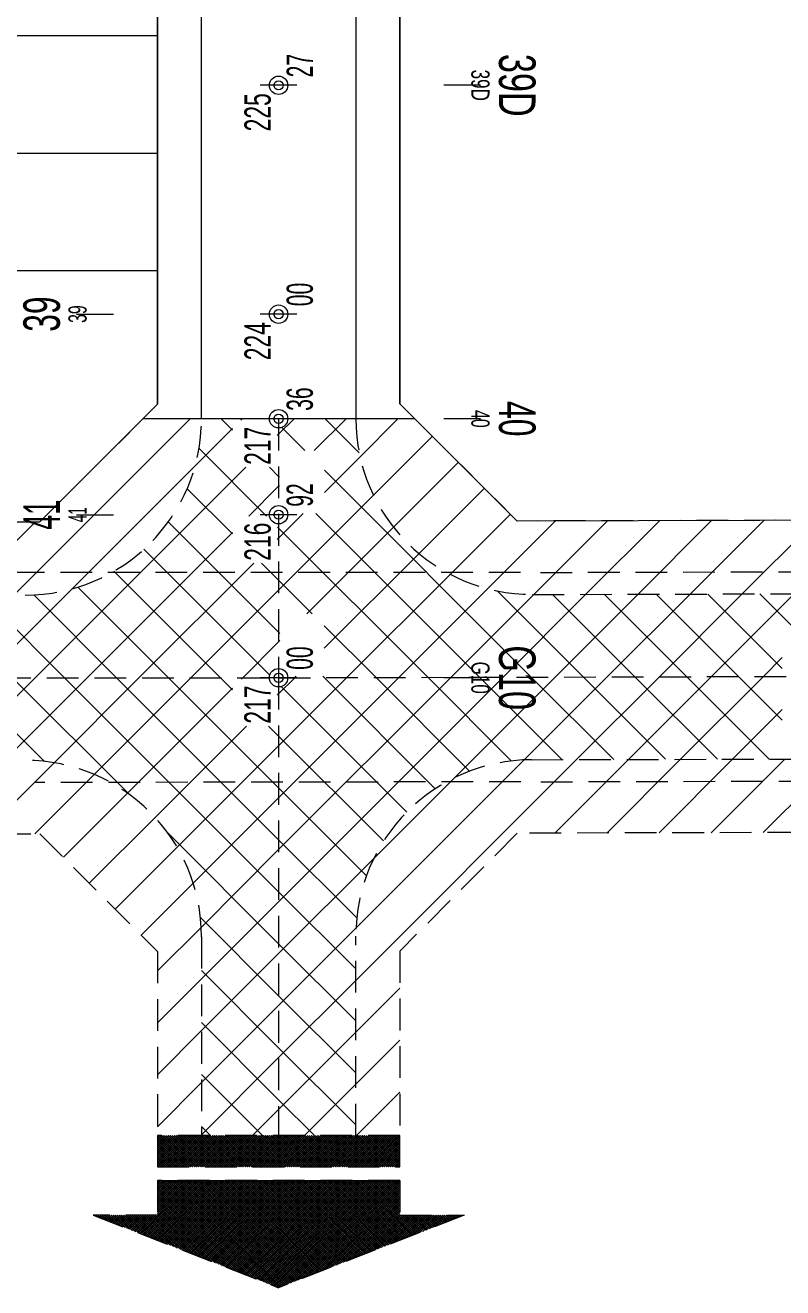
# Model space of a CAD drawing. Header units: metres. Extents: x 69935 to 70534, y 9700 to 9872.
# Drawn here: x 69982.5 to 70034, y 9699.6 to 9785.6 of the extents above; entities that cross this region are included whole.
import ezdxf
from ezdxf.enums import TextEntityAlignment as Align

# ---------------------------------------------------------------- set-up
doc = ezdxf.new("R2010")
doc.units = ezdxf.units.M
doc.header["$LTSCALE"] = 0.72
doc.linetypes.add('MEDIUM_DASHED', pattern=[4.5, 3, -1.5])
for name, color, linetype, lineweight in [('19', 7, 'Continuous', 13), ('22', 7, 'Continuous', 13), ('23', 7, 'Continuous', 13), ('24', 7, 'Continuous', 13), ('25', 7, 'MEDIUM_DASHED', 13), ('28', 7, 'Continuous', 13), ('3', 7, 'Continuous', 13), ('32', 7, 'Continuous', 13), ('38', 7, 'Continuous', 13), ('39', 7, 'Continuous', 13)]:
    doc.layers.add(name, color=color, linetype=linetype, lineweight=lineweight)
doc.layers.add('31', color=7, linetype='Continuous')

msp = doc.modelspace()

# ---------------------------------------------------------------- linework, layer by layer
at = {"layer": '19'}
for p, q in [((70000.95, 9781.49), (69998.45, 9781.49)), ((70000.95, 9765.91), (69998.45, 9765.91)), ((70000.95, 9758.79), (69998.45, 9758.79)), ((70000.95, 9752.26), (69998.45, 9752.26)), ((70000.95, 9741.16), (69998.45, 9741.16))]:
    msp.add_line(p, q, dxfattribs=at)
for centre in [(69999.6964, 9781.4891), (69999.6964, 9765.9091), (69999.6964, 9758.7891), (69999.6964, 9752.2591), (69999.6964, 9741.1591)]:
    msp.add_circle(centre, 0.625, dxfattribs=at)
at = {"layer": '22', "linetype": 'MEDIUM_DASHED'}
for p, q in [((69999.7, 9758.79), (69999.7, 9741.16)), ((69999.7, 9741.16), (69999.7, 9710.01))]:
    msp.add_line(p, q, dxfattribs=at)
at = {"layer": '22'}
for p, q in [((69991.45, 9707.97), (69993.49, 9710.01)), ((69991.45, 9708.11), (69993.35, 9710.01)), ((69991.45, 9708.26), (69993.2, 9710.01)), ((69991.45, 9708.4), (69993.06, 9710.01)), ((69991.45, 9708.54), (69992.92, 9710.01)), ((69991.45, 9708.69), (69992.77, 9710.01)), ((69991.45, 9708.83), (69992.63, 9710.01)), ((69991.45, 9708.97), (69992.49, 9710.01)), ((69991.45, 9709.12), (69992.34, 9710.01)), ((69991.45, 9709.26), (69992.2, 9710.01)), ((69991.45, 9709.4), (69992.06, 9710.01)), ((69991.45, 9709.55), (69991.91, 9710.01)), ((69991.45, 9709.69), (69991.77, 9710.01)), ((69991.45, 9709.83), (69991.62, 9710.01)), ((69991.45, 9709.98), (69991.48, 9710.01)), ((69993.59, 9707.88), (69991.46, 9710.01)), ((69991.5, 9707.88), (69993.63, 9710.01)), ((69993.73, 9707.88), (69991.6, 9710.01)), ((69991.65, 9707.88), (69993.78, 9710.01)), ((69993.87, 9707.88), (69991.74, 9710.01)), ((69991.79, 9707.88), (69993.92, 9710.01)), ((69994.02, 9707.88), (69991.89, 9710.01)), ((69991.93, 9707.88), (69994.07, 9710.01)), ((69994.16, 9707.88), (69992.03, 9710.01)), ((69992.08, 9707.88), (69994.21, 9710.01)), ((69994.3, 9707.88), (69992.17, 9710.01)), ((69992.22, 9707.88), (69994.35, 9710.01)), ((69994.45, 9707.88), (69992.32, 9710.01)), ((69992.37, 9707.88), (69994.5, 9710.01)), ((69994.59, 9707.88), (69992.46, 9710.01)), ((69992.51, 9707.88), (69994.64, 9710.01)), ((69994.74, 9707.88), (69992.6, 9710.01)), ((69992.65, 9707.88), (69994.78, 9710.01)), ((69994.88, 9707.88), (69992.75, 9710.01)), ((69992.8, 9707.88), (69994.93, 9710.01)), ((69995.02, 9707.88), (69992.89, 9710.01)), ((69992.94, 9707.88), (69995.07, 9710.01)), ((69995.17, 9707.88), (69993.04, 9710.01)), ((69993.08, 9707.88), (69995.21, 9710.01)), ((69995.31, 9707.88), (69993.18, 9710.01)), ((69993.23, 9707.88), (69995.36, 9710.01)), ((69995.45, 9707.88), (69993.32, 9710.01)), ((69993.37, 9707.88), (69995.5, 9710.01)), ((69995.6, 9707.88), (69993.47, 9710.01)), ((69993.51, 9707.88), (69995.65, 9710.01)), ((69995.74, 9707.88), (69993.61, 9710.01)), ((69993.66, 9707.88), (69995.79, 9710.01)), ((69995.88, 9707.88), (69993.75, 9710.01)), ((69993.8, 9707.88), (69995.93, 9710.01)), ((69996.03, 9707.88), (69993.9, 9710.01)), ((69993.94, 9707.88), (69996.08, 9710.01)), ((69996.17, 9707.88), (69994.04, 9710.01)), ((69994.09, 9707.88), (69996.22, 9710.01)), ((69996.32, 9707.88), (69994.18, 9710.01)), ((69994.23, 9707.88), (69996.36, 9710.01)), ((69996.46, 9707.88), (69994.33, 9710.01)), ((69994.38, 9707.88), (69996.51, 9710.01)), ((69996.6, 9707.88), (69994.47, 9710.01)), ((69994.52, 9707.88), (69996.65, 9710.01)), ((69996.75, 9707.88), (69994.62, 9710.01)), ((69994.66, 9707.88), (69996.79, 9710.01)), ((69996.89, 9707.88), (69994.76, 9710.01)), ((69994.81, 9707.88), (69996.94, 9710.01)), ((69997.03, 9707.88), (69994.9, 9710.01)), ((69994.95, 9707.88), (69997.08, 9710.01)), ((69997.18, 9707.88), (69995.05, 9710.01)), ((69995.09, 9707.88), (69997.22, 9710.01)), ((69997.32, 9707.88), (69995.19, 9710.01)), ((69995.24, 9707.88), (69997.37, 9710.01)), ((69997.46, 9707.88), (69995.33, 9710.01)), ((69995.38, 9707.88), (69997.51, 9710.01)), ((69997.61, 9707.88), (69995.48, 9710.01)), ((69995.52, 9707.88), (69997.66, 9710.01)), ((69997.75, 9707.88), (69995.62, 9710.01)), ((69995.67, 9707.88), (69997.8, 9710.01)), ((69997.89, 9707.88), (69995.76, 9710.01)), ((69995.81, 9707.88), (69997.94, 9710.01)), ((69998.04, 9707.88), (69995.91, 9710.01)), ((69995.96, 9707.88), (69998.09, 9710.01)), ((69998.18, 9707.88), (69996.05, 9710.01)), ((69996.1, 9707.88), (69998.23, 9710.01)), ((69998.33, 9707.88), (69996.19, 9710.01)), ((69996.24, 9707.88), (69998.37, 9710.01)), ((69998.47, 9707.88), (69996.34, 9710.01)), ((69996.39, 9707.88), (69998.52, 9710.01)), ((69998.61, 9707.88), (69996.48, 9710.01)), ((69996.53, 9707.88), (69998.66, 9710.01)), ((69998.76, 9707.88), (69996.63, 9710.01)), ((69996.67, 9707.88), (69998.8, 9710.01)), ((69998.9, 9707.88), (69996.77, 9710.01)), ((69996.82, 9707.88), (69998.95, 9710.01)), ((69999.04, 9707.88), (69996.91, 9710.01)), ((69996.96, 9707.88), (69999.09, 9710.01)), ((69999.19, 9707.88), (69997.06, 9710.01)), ((69997.1, 9707.88), (69999.23, 9710.01)), ((69999.33, 9707.88), (69997.2, 9710.01)), ((69997.25, 9707.88), (69999.38, 9710.01)), ((69999.47, 9707.88), (69997.34, 9710.01)), ((69997.39, 9707.88), (69999.52, 9710.01)), ((69999.62, 9707.88), (69997.49, 9710.01)), ((69997.53, 9707.88), (69999.67, 9710.01)), ((69999.76, 9707.88), (69997.63, 9710.01)), ((69997.68, 9707.88), (69999.81, 9710.01)), ((69999.9, 9707.88), (69997.77, 9710.01)), ((69997.82, 9707.88), (69999.95, 9710.01)), ((70000.05, 9707.88), (69997.92, 9710.01)), ((69997.97, 9707.88), (70000.1, 9710.01)), ((70000.19, 9707.88), (69998.06, 9710.01)), ((69998.11, 9707.88), (70000.24, 9710.01)), ((70000.34, 9707.88), (69998.2, 9710.01)), ((69998.25, 9707.88), (70000.38, 9710.01)), ((70000.48, 9707.88), (69998.35, 9710.01)), ((69998.4, 9707.88), (70000.53, 9710.01)), ((70000.62, 9707.88), (69998.49, 9710.01)), ((69998.54, 9707.88), (70000.67, 9710.01)), ((70000.77, 9707.88), (69998.64, 9710.01)), ((69998.68, 9707.88), (70000.81, 9710.01)), ((70000.91, 9707.88), (69998.78, 9710.01)), ((69998.83, 9707.88), (70000.96, 9710.01)), ((70001.05, 9707.88), (69998.92, 9710.01)), ((69998.97, 9707.88), (70001.1, 9710.01)), ((70001.2, 9707.88), (69999.07, 9710.01)), ((69999.11, 9707.88), (70001.24, 9710.01)), ((70001.34, 9707.88), (69999.21, 9710.01)), ((69999.26, 9707.88), (70001.39, 9710.01)), ((70001.48, 9707.88), (69999.35, 9710.01)), ((69999.4, 9707.88), (70001.53, 9710.01)), ((70001.63, 9707.88), (69999.5, 9710.01)), ((69999.54, 9707.88), (70001.68, 9710.01)), ((70001.77, 9707.88), (69999.64, 9710.01)), ((69999.69, 9707.88), (70001.82, 9710.01)), ((70001.91, 9707.88), (69999.78, 9710.01)), ((69999.83, 9707.88), (70001.96, 9710.01)), ((70002.06, 9707.88), (69999.93, 9710.01)), ((69999.98, 9707.88), (70002.11, 9710.01)), ((70002.2, 9707.88), (70000.07, 9710.01)), ((70000.12, 9707.88), (70002.25, 9710.01)), ((70002.35, 9707.88), (70000.21, 9710.01)), ((70000.26, 9707.88), (70002.39, 9710.01)), ((70002.49, 9707.88), (70000.36, 9710.01)), ((70000.41, 9707.88), (70002.54, 9710.01)), ((70002.63, 9707.88), (70000.5, 9710.01)), ((70000.55, 9707.88), (70002.68, 9710.01)), ((70002.78, 9707.88), (70000.65, 9710.01)), ((70000.69, 9707.88), (70002.82, 9710.01)), ((70002.92, 9707.88), (70000.79, 9710.01)), ((70000.84, 9707.88), (70002.97, 9710.01)), ((70003.06, 9707.88), (70000.93, 9710.01)), ((70000.98, 9707.88), (70003.11, 9710.01)), ((70003.21, 9707.88), (70001.08, 9710.01)), ((70001.12, 9707.88), (70003.25, 9710.01)), ((70003.35, 9707.88), (70001.22, 9710.01)), ((70001.27, 9707.88), (70003.4, 9710.01)), ((70003.49, 9707.88), (70001.36, 9710.01)), ((70001.41, 9707.88), (70003.54, 9710.01)), ((70003.64, 9707.88), (70001.51, 9710.01)), ((70001.55, 9707.88), (70003.69, 9710.01)), ((70003.78, 9707.88), (70001.65, 9710.01)), ((70001.7, 9707.88), (70003.83, 9710.01)), ((70003.92, 9707.88), (70001.79, 9710.01)), ((70001.84, 9707.88), (70003.97, 9710.01)), ((70004.07, 9707.88), (70001.94, 9710.01)), ((70001.99, 9707.88), (70004.12, 9710.01)), ((70004.21, 9707.88), (70002.08, 9710.01)), ((70002.13, 9707.88), (70004.26, 9710.01)), ((70004.36, 9707.88), (70002.22, 9710.01)), ((70002.27, 9707.88), (70004.4, 9710.01)), ((70004.5, 9707.88), (70002.37, 9710.01)), ((70002.42, 9707.88), (70004.55, 9710.01)), ((70004.64, 9707.88), (70002.51, 9710.01)), ((70002.56, 9707.88), (70004.69, 9710.01)), ((70004.79, 9707.88), (70002.66, 9710.01)), ((70002.7, 9707.88), (70004.83, 9710.01)), ((70004.93, 9707.88), (70002.8, 9710.01)), ((70002.85, 9707.88), (70004.98, 9710.01)), ((70005.07, 9707.88), (70002.94, 9710.01)), ((70002.99, 9707.88), (70005.12, 9710.01)), ((70005.22, 9707.88), (70003.09, 9710.01)), ((70003.13, 9707.88), (70005.26, 9710.01)), ((70005.36, 9707.88), (70003.23, 9710.01)), ((70003.28, 9707.88), (70005.41, 9710.01)), ((70005.5, 9707.88), (70003.37, 9710.01)), ((70003.42, 9707.88), (70005.55, 9710.01)), ((70005.65, 9707.88), (70003.52, 9710.01)), ((70003.56, 9707.88), (70005.7, 9710.01)), ((70005.79, 9707.88), (70003.66, 9710.01)), ((70003.71, 9707.88), (70005.84, 9710.01)), ((70005.93, 9707.88), (70003.8, 9710.01)), ((70003.85, 9707.88), (70005.98, 9710.01)), ((70006.08, 9707.88), (70003.95, 9710.01)), ((70004, 9707.88), (70006.13, 9710.01)), ((70006.22, 9707.88), (70004.09, 9710.01)), ((70004.14, 9707.88), (70006.27, 9710.01)), ((70006.37, 9707.88), (70004.23, 9710.01)), ((70004.28, 9707.88), (70006.41, 9710.01)), ((70006.51, 9707.88), (70004.38, 9710.01)), ((70004.43, 9707.88), (70006.56, 9710.01)), ((70006.65, 9707.88), (70004.52, 9710.01)), ((70004.57, 9707.88), (70006.7, 9710.01)), ((70006.8, 9707.88), (70004.67, 9710.01)), ((70004.71, 9707.88), (70006.84, 9710.01)), ((70006.94, 9707.88), (70004.81, 9710.01)), ((70004.86, 9707.88), (70006.99, 9710.01)), ((70007.08, 9707.88), (70004.95, 9710.01)), ((70005, 9707.88), (70007.13, 9710.01)), ((70007.23, 9707.88), (70005.1, 9710.01)), ((70005.14, 9707.88), (70007.27, 9710.01)), ((70007.37, 9707.88), (70005.24, 9710.01)), ((70005.29, 9707.88), (70007.42, 9710.01)), ((70007.51, 9707.88), (70005.38, 9710.01)), ((70005.43, 9707.88), (70007.56, 9710.01)), ((70007.66, 9707.88), (70005.53, 9710.01)), ((70005.57, 9707.88), (70007.71, 9710.01)), ((70007.8, 9707.88), (70005.67, 9710.01)), ((70005.72, 9707.88), (70007.85, 9710.01)), ((70007.94, 9707.88), (70005.81, 9710.01)), ((70005.86, 9707.88), (70007.95, 9709.97)), ((70007.95, 9708.01), (70005.96, 9710.01)), ((70007.95, 9708.15), (70006.1, 9710.01)), ((70007.95, 9708.3), (70006.24, 9710.01)), ((70007.95, 9708.44), (70006.39, 9710.01)), ((70007.95, 9708.59), (70006.53, 9710.01)), ((70007.95, 9708.73), (70006.68, 9710.01)), ((70007.95, 9708.87), (70006.82, 9710.01)), ((70007.95, 9709.02), (70006.96, 9710.01)), ((70007.95, 9709.16), (70007.11, 9710.01)), ((70007.95, 9709.3), (70007.25, 9710.01)), ((70007.95, 9709.45), (70007.39, 9710.01)), ((70007.95, 9709.59), (70007.54, 9710.01)), ((70007.95, 9709.73), (70007.68, 9710.01)), ((70007.95, 9709.88), (70007.82, 9710.01)), ((69993.44, 9707.88), (69991.45, 9709.87)), ((69993.3, 9707.88), (69991.45, 9709.72)), ((69993.16, 9707.88), (69991.45, 9709.58)), ((69993.01, 9707.88), (69991.45, 9709.44)), ((69992.87, 9707.88), (69991.45, 9709.29)), ((69992.73, 9707.88), (69991.45, 9709.15)), ((70006.01, 9707.88), (70007.95, 9709.82)), ((70006.15, 9707.88), (70007.95, 9709.68)), ((70006.29, 9707.88), (70007.95, 9709.54)), ((70006.44, 9707.88), (70007.95, 9709.39)), ((70006.58, 9707.88), (70007.95, 9709.25)), ((70006.72, 9707.88), (70007.95, 9709.11)), ((69992.58, 9707.88), (69991.45, 9709)), ((69992.44, 9707.88), (69991.45, 9708.86)), ((69992.29, 9707.88), (69991.45, 9708.72)), ((69992.15, 9707.88), (69991.45, 9708.57)), ((69992.01, 9707.88), (69991.45, 9708.43)), ((69991.86, 9707.88), (69991.45, 9708.29)), ((70006.87, 9707.88), (70007.95, 9708.96)), ((70007.01, 9707.88), (70007.95, 9708.82)), ((70007.15, 9707.88), (70007.95, 9708.67)), ((70007.3, 9707.88), (70007.95, 9708.53)), ((70007.44, 9707.88), (70007.95, 9708.39)), ((70007.58, 9707.88), (70007.95, 9708.24)), ((69991.72, 9707.88), (69991.45, 9708.14)), ((69991.58, 9707.88), (69991.45, 9708)), ((70007.73, 9707.88), (70007.95, 9708.1)), ((70007.87, 9707.88), (70007.95, 9707.96)), ((69990.27, 9703.34), (69993.87, 9706.94)), ((69990.37, 9703.3), (69994.01, 9706.94)), ((69990.47, 9703.26), (69994.16, 9706.94)), ((69990.58, 9703.22), (69994.3, 9706.94)), ((69990.68, 9703.17), (69994.44, 9706.94)), ((69990.78, 9703.13), (69994.59, 9706.94)), ((69990.89, 9703.09), (69994.73, 9706.94)), ((69990.99, 9703.05), (69994.87, 9706.94)), ((69991.09, 9703.01), (69995.02, 9706.94)), ((69991.2, 9702.97), (69995.16, 9706.94)), ((69991.3, 9702.93), (69995.3, 9706.94)), ((69991.4, 9702.89), (69995.45, 9706.94)), ((69991.45, 9704.67), (69993.72, 9706.94)), ((69991.45, 9704.81), (69993.58, 9706.94)), ((69991.45, 9704.95), (69993.44, 9706.94)), ((69991.45, 9705.1), (69993.29, 9706.94)), ((69991.45, 9705.24), (69993.15, 9706.94)), ((69991.45, 9705.38), (69993.01, 9706.94)), ((69991.45, 9705.53), (69992.86, 9706.94)), ((69991.45, 9705.67), (69992.72, 9706.94)), ((69991.45, 9705.81), (69992.58, 9706.94)), ((69991.45, 9705.96), (69992.43, 9706.94)), ((69991.45, 9706.1), (69992.29, 9706.94)), ((69991.45, 9706.25), (69992.15, 9706.94)), ((69991.45, 9706.39), (69992, 9706.94)), ((69991.45, 9706.53), (69991.86, 9706.94)), ((69991.45, 9706.68), (69991.71, 9706.94)), ((69991.45, 9706.82), (69991.57, 9706.94)), ((69997.99, 9700.31), (69991.45, 9706.85)), ((69997.75, 9700.41), (69991.45, 9706.71)), ((69997.52, 9700.5), (69991.45, 9706.56)), ((69998.23, 9700.22), (69991.51, 9706.94)), ((69991.51, 9702.85), (69995.59, 9706.94)), ((69991.61, 9702.81), (69995.73, 9706.94)), ((69998.46, 9700.13), (69991.65, 9706.94)), ((69991.71, 9702.77), (69995.88, 9706.94)), ((69998.7, 9700.04), (69991.8, 9706.94)), ((69991.81, 9702.73), (69996.02, 9706.94)), ((69991.92, 9702.69), (69996.17, 9706.94)), ((69998.93, 9699.95), (69991.94, 9706.94)), ((69992.02, 9702.65), (69996.31, 9706.94)), ((69999.17, 9699.85), (69992.08, 9706.94)), ((69992.12, 9702.61), (69996.45, 9706.94)), ((69999.41, 9699.76), (69992.23, 9706.94)), ((69992.23, 9702.57), (69996.6, 9706.94)), ((69992.33, 9702.53), (69996.74, 9706.94)), ((69999.64, 9699.67), (69992.37, 9706.94)), ((69992.43, 9702.49), (69996.88, 9706.94)), ((69999.78, 9699.67), (69992.52, 9706.94)), ((69992.54, 9702.45), (69997.03, 9706.94)), ((69992.64, 9702.41), (69997.17, 9706.94)), ((69999.88, 9699.71), (69992.66, 9706.94)), ((69992.74, 9702.37), (69997.31, 9706.94)), ((69999.99, 9699.75), (69992.8, 9706.94)), ((69992.85, 9702.33), (69997.46, 9706.94)), ((70000.09, 9699.79), (69992.95, 9706.94)), ((69992.95, 9702.29), (69997.6, 9706.94)), ((69993.05, 9702.25), (69997.74, 9706.94)), ((70000.19, 9699.84), (69993.09, 9706.94)), ((69993.16, 9702.21), (69997.89, 9706.94)), ((70000.3, 9699.88), (69993.23, 9706.94)), ((69993.26, 9702.17), (69998.03, 9706.94)), ((69993.36, 9702.12), (69998.18, 9706.94)), ((70000.4, 9699.92), (69993.38, 9706.94)), ((69993.47, 9702.08), (69998.32, 9706.94)), ((70000.5, 9699.96), (69993.52, 9706.94)), ((69993.57, 9702.04), (69998.46, 9706.94)), ((70000.6, 9700), (69993.66, 9706.94)), ((69993.67, 9702), (69998.61, 9706.94)), ((69993.78, 9701.96), (69998.75, 9706.94)), ((70000.71, 9700.04), (69993.81, 9706.94)), ((69993.88, 9701.92), (69998.89, 9706.94)), ((70000.81, 9700.08), (69993.95, 9706.94)), ((69993.98, 9701.88), (69999.04, 9706.94)), ((70000.91, 9700.12), (69994.09, 9706.94)), ((69994.09, 9701.84), (69999.18, 9706.94)), ((69994.19, 9701.8), (69999.32, 9706.94)), ((70001.02, 9700.16), (69994.24, 9706.94)), ((69994.29, 9701.76), (69999.47, 9706.94)), ((70001.12, 9700.2), (69994.38, 9706.94)), ((69994.39, 9701.72), (69999.61, 9706.94)), ((69994.5, 9701.68), (69999.75, 9706.94)), ((70001.22, 9700.24), (69994.53, 9706.94)), ((69994.6, 9701.64), (69999.9, 9706.94)), ((70001.33, 9700.28), (69994.67, 9706.94)), ((69994.7, 9701.6), (70000.04, 9706.94)), ((70001.43, 9700.32), (69994.81, 9706.94)), ((69994.81, 9701.56), (70000.19, 9706.94)), ((69994.91, 9701.52), (70000.33, 9706.94)), ((70001.53, 9700.36), (69994.96, 9706.94)), ((69995.01, 9701.48), (70000.47, 9706.94)), ((70001.64, 9700.4), (69995.1, 9706.94)), ((69995.12, 9701.44), (70000.62, 9706.94)), ((69995.22, 9701.4), (70000.76, 9706.94)), ((70001.74, 9700.44), (69995.24, 9706.94)), ((69995.32, 9701.36), (70000.9, 9706.94)), ((70001.84, 9700.48), (69995.39, 9706.94)), ((69995.43, 9701.32), (70001.05, 9706.94)), ((70001.95, 9700.52), (69995.53, 9706.94)), ((69995.53, 9701.28), (70001.19, 9706.94)), ((69995.63, 9701.24), (70001.33, 9706.94)), ((70002.05, 9700.56), (69995.67, 9706.94)), ((69995.74, 9701.2), (70001.48, 9706.94)), ((70002.15, 9700.6), (69995.82, 9706.94)), ((69995.84, 9701.16), (70001.62, 9706.94)), ((69995.94, 9701.12), (70001.76, 9706.94)), ((70002.26, 9700.64), (69995.96, 9706.94)), ((69996.05, 9701.07), (70001.91, 9706.94)), ((70002.36, 9700.68), (69996.1, 9706.94)), ((69996.15, 9701.03), (70002.05, 9706.94)), ((70002.46, 9700.72), (69996.25, 9706.94)), ((69996.25, 9700.99), (70002.2, 9706.94)), ((69996.36, 9700.95), (70002.34, 9706.94)), ((70002.57, 9700.76), (69996.39, 9706.94)), ((69996.46, 9700.91), (70002.48, 9706.94)), ((70002.67, 9700.8), (69996.54, 9706.94)), ((69996.56, 9700.87), (70002.63, 9706.94)), ((69996.67, 9700.83), (70002.77, 9706.94)), ((70002.77, 9700.84), (69996.68, 9706.94)), ((69996.77, 9700.79), (70002.91, 9706.94)), ((70002.87, 9700.89), (69996.82, 9706.94)), ((69996.87, 9700.75), (70003.06, 9706.94)), ((70002.98, 9700.93), (69996.97, 9706.94)), ((69996.97, 9700.71), (70003.2, 9706.94)), ((69997.08, 9700.67), (70003.34, 9706.94)), ((70003.08, 9700.97), (69997.11, 9706.94)), ((69997.18, 9700.63), (70003.49, 9706.94)), ((70003.18, 9701.01), (69997.25, 9706.94)), ((69997.28, 9700.59), (70003.63, 9706.94)), ((69997.39, 9700.55), (70003.77, 9706.94)), ((70003.29, 9701.05), (69997.4, 9706.94)), ((69997.49, 9700.51), (70003.92, 9706.94)), ((70003.39, 9701.09), (69997.54, 9706.94)), ((69997.59, 9700.47), (70004.06, 9706.94)), ((70003.49, 9701.13), (69997.68, 9706.94)), ((69997.7, 9700.43), (70004.21, 9706.94)), ((69997.8, 9700.39), (70004.35, 9706.94)), ((70003.6, 9701.17), (69997.83, 9706.94)), ((69997.9, 9700.35), (70004.49, 9706.94)), ((70003.7, 9701.21), (69997.97, 9706.94)), ((69998.01, 9700.31), (70004.64, 9706.94)), ((70003.8, 9701.25), (69998.11, 9706.94)), ((69998.11, 9700.27), (70004.78, 9706.94)), ((69998.21, 9700.23), (70004.92, 9706.94)), ((70003.91, 9701.29), (69998.26, 9706.94)), ((69998.32, 9700.19), (70005.07, 9706.94)), ((70004.01, 9701.33), (69998.4, 9706.94)), ((69998.42, 9700.15), (70005.21, 9706.94)), ((69998.52, 9700.11), (70005.35, 9706.94)), ((70004.11, 9701.37), (69998.55, 9706.94)), ((69998.63, 9700.07), (70005.5, 9706.94)), ((70004.22, 9701.41), (69998.69, 9706.94)), ((69998.73, 9700.03), (70005.64, 9706.94)), ((70004.32, 9701.45), (69998.83, 9706.94)), ((69998.83, 9699.98), (70005.79, 9706.94)), ((69998.94, 9699.94), (70005.93, 9706.94)), ((70004.42, 9701.49), (69998.98, 9706.94)), ((69999.04, 9699.9), (70006.07, 9706.94)), ((70004.53, 9701.53), (69999.12, 9706.94)), ((69999.14, 9699.86), (70006.22, 9706.94)), ((69999.24, 9699.82), (70006.36, 9706.94)), ((70004.63, 9701.57), (69999.26, 9706.94)), ((69999.35, 9699.78), (70006.5, 9706.94)), ((70004.73, 9701.61), (69999.41, 9706.94)), ((69999.45, 9699.74), (70006.65, 9706.94)), ((70004.84, 9701.65), (69999.55, 9706.94)), ((69999.55, 9699.7), (70006.79, 9706.94)), ((69999.66, 9699.66), (70006.93, 9706.94)), ((70004.94, 9701.69), (69999.69, 9706.94)), ((70005.04, 9701.73), (69999.84, 9706.94)), ((69999.84, 9699.7), (70007.08, 9706.94)), ((70005.15, 9701.77), (69999.98, 9706.94)), ((70000.07, 9699.79), (70007.22, 9706.94)), ((70005.25, 9701.81), (70000.12, 9706.94)), ((70005.35, 9701.85), (70000.27, 9706.94)), ((70000.31, 9699.88), (70007.36, 9706.94)), ((70005.45, 9701.89), (70000.41, 9706.94)), ((70000.54, 9699.97), (70007.51, 9706.94)), ((70005.56, 9701.94), (70000.56, 9706.94)), ((70005.66, 9701.98), (70000.7, 9706.94)), ((70000.78, 9700.06), (70007.65, 9706.94)), ((70005.76, 9702.02), (70000.84, 9706.94)), ((70005.87, 9702.06), (70000.99, 9706.94)), ((70001.01, 9700.16), (70007.8, 9706.94)), ((70005.97, 9702.1), (70001.13, 9706.94)), ((70001.25, 9700.25), (70007.94, 9706.94)), ((70006.07, 9702.14), (70001.27, 9706.94)), ((70006.18, 9702.18), (70001.42, 9706.94)), ((70001.49, 9700.34), (70007.95, 9706.81)), ((70006.28, 9702.22), (70001.56, 9706.94)), ((70006.38, 9702.26), (70001.7, 9706.94)), ((70001.72, 9700.43), (70007.95, 9706.66)), ((70006.49, 9702.3), (70001.85, 9706.94)), ((70001.96, 9700.53), (70007.95, 9706.52)), ((70006.59, 9702.34), (70001.99, 9706.94)), ((70006.69, 9702.38), (70002.13, 9706.94)), ((70006.8, 9702.42), (70002.28, 9706.94)), ((70006.9, 9702.46), (70002.42, 9706.94)), ((70007, 9702.5), (70002.57, 9706.94)), ((70007.11, 9702.54), (70002.71, 9706.94)), ((70007.21, 9702.58), (70002.85, 9706.94)), ((70007.31, 9702.62), (70003, 9706.94)), ((70007.42, 9702.66), (70003.14, 9706.94)), ((70007.52, 9702.7), (70003.28, 9706.94)), ((70007.62, 9702.74), (70003.43, 9706.94)), ((70007.73, 9702.78), (70003.57, 9706.94)), ((70007.83, 9702.82), (70003.71, 9706.94)), ((70007.93, 9702.86), (70003.86, 9706.94)), ((70008.03, 9702.9), (70004, 9706.94)), ((70008.14, 9702.94), (70004.14, 9706.94)), ((70008.24, 9702.98), (70004.29, 9706.94)), ((70008.34, 9703.03), (70004.43, 9706.94)), ((70008.45, 9703.07), (70004.58, 9706.94)), ((70008.55, 9703.11), (70004.72, 9706.94)), ((70008.65, 9703.15), (70004.86, 9706.94)), ((70008.76, 9703.19), (70005.01, 9706.94)), ((70008.86, 9703.23), (70005.15, 9706.94)), ((70008.96, 9703.27), (70005.29, 9706.94)), ((70009.07, 9703.31), (70005.44, 9706.94)), ((70009.17, 9703.35), (70005.58, 9706.94)), ((70007.95, 9704.71), (70005.72, 9706.94)), ((70007.95, 9704.85), (70005.87, 9706.94)), ((70007.95, 9705), (70006.01, 9706.94)), ((70007.95, 9705.14), (70006.15, 9706.94)), ((70007.95, 9705.28), (70006.3, 9706.94)), ((70007.95, 9705.43), (70006.44, 9706.94)), ((70007.95, 9705.57), (70006.59, 9706.94)), ((70007.95, 9705.71), (70006.73, 9706.94)), ((70007.95, 9705.86), (70006.87, 9706.94)), ((70007.95, 9706), (70007.02, 9706.94)), ((70007.95, 9706.14), (70007.16, 9706.94)), ((70007.95, 9706.29), (70007.3, 9706.94)), ((70007.95, 9706.43), (70007.45, 9706.94)), ((70007.95, 9706.58), (70007.59, 9706.94)), ((70007.95, 9706.72), (70007.73, 9706.94)), ((70007.95, 9706.86), (70007.88, 9706.94)), ((69997.28, 9700.59), (69991.45, 9706.42)), ((69997.05, 9700.68), (69991.45, 9706.28)), ((69996.81, 9700.78), (69991.45, 9706.13)), ((69996.57, 9700.87), (69991.45, 9705.99)), ((69996.34, 9700.96), (69991.45, 9705.85)), ((69996.1, 9701.05), (69991.45, 9705.7)), ((70002.19, 9700.62), (70007.95, 9706.38)), ((70002.43, 9700.71), (70007.95, 9706.23)), ((70002.67, 9700.8), (70007.95, 9706.09)), ((70002.9, 9700.9), (70007.95, 9705.95)), ((70003.14, 9700.99), (70007.95, 9705.8)), ((70003.37, 9701.08), (70007.95, 9705.66)), ((69995.87, 9701.14), (69991.45, 9705.56)), ((69995.63, 9701.24), (69991.45, 9705.42)), ((69995.4, 9701.33), (69991.45, 9705.27)), ((69995.16, 9701.42), (69991.45, 9705.13)), ((69994.92, 9701.51), (69991.45, 9704.98)), ((69994.69, 9701.61), (69991.45, 9704.84)), ((70003.61, 9701.17), (70007.95, 9705.52)), ((70003.85, 9701.26), (70007.95, 9705.37)), ((70004.08, 9701.36), (70007.95, 9705.23)), ((70004.32, 9701.45), (70007.95, 9705.09)), ((70004.55, 9701.54), (70007.95, 9704.94)), ((70004.79, 9701.63), (70007.95, 9704.8)), ((69987.14, 9704.56), (69987.12, 9704.58)), ((69987.17, 9704.55), (69987.21, 9704.58)), ((69987.38, 9704.47), (69987.26, 9704.58)), ((69987.27, 9704.51), (69987.35, 9704.58)), ((69987.38, 9704.47), (69987.49, 9704.58)), ((69987.61, 9704.38), (69987.4, 9704.58)), ((69987.48, 9704.43), (69987.64, 9704.58)), ((69987.85, 9704.28), (69987.55, 9704.58)), ((69987.58, 9704.39), (69987.78, 9704.58)), ((69988.08, 9704.19), (69987.69, 9704.58)), ((69987.69, 9704.35), (69987.92, 9704.58)), ((69987.79, 9704.31), (69988.07, 9704.58)), ((69988.32, 9704.1), (69987.84, 9704.58)), ((69987.89, 9704.27), (69988.21, 9704.58)), ((69988.55, 9704.01), (69987.98, 9704.58)), ((69988, 9704.22), (69988.35, 9704.58)), ((69988.1, 9704.18), (69988.5, 9704.58)), ((69988.79, 9703.91), (69988.12, 9704.58)), ((69988.2, 9704.14), (69988.64, 9704.58)), ((69989.03, 9703.82), (69988.27, 9704.58)), ((69988.31, 9704.1), (69988.78, 9704.58)), ((69989.26, 9703.73), (69988.41, 9704.58)), ((69988.41, 9704.06), (69988.93, 9704.58)), ((69988.51, 9704.02), (69989.07, 9704.58)), ((69989.5, 9703.64), (69988.55, 9704.58)), ((69988.62, 9703.98), (69989.22, 9704.58)), ((69989.73, 9703.54), (69988.7, 9704.58)), ((69988.72, 9703.94), (69989.36, 9704.58)), ((69988.82, 9703.9), (69989.5, 9704.58)), ((69989.97, 9703.45), (69988.84, 9704.58)), ((69988.93, 9703.86), (69989.65, 9704.58)), ((69990.21, 9703.36), (69988.98, 9704.58)), ((69989.03, 9703.82), (69989.79, 9704.58)), ((69990.44, 9703.27), (69989.13, 9704.58)), ((69989.13, 9703.78), (69989.93, 9704.58)), ((69989.24, 9703.74), (69990.08, 9704.58)), ((69990.68, 9703.18), (69989.27, 9704.58)), ((69989.34, 9703.7), (69990.22, 9704.58)), ((69990.91, 9703.08), (69989.42, 9704.58)), ((69989.44, 9703.66), (69990.36, 9704.58)), ((69989.54, 9703.62), (69990.51, 9704.58)), ((69991.15, 9702.99), (69989.56, 9704.58)), ((69989.65, 9703.58), (69990.65, 9704.58)), ((69991.39, 9702.9), (69989.7, 9704.58)), ((69989.75, 9703.54), (69990.79, 9704.58)), ((69991.62, 9702.81), (69989.85, 9704.58)), ((69989.85, 9703.5), (69990.94, 9704.58)), ((69989.96, 9703.46), (69991.08, 9704.58)), ((69991.86, 9702.71), (69989.99, 9704.58)), ((69990.06, 9703.42), (69991.23, 9704.58)), ((69992.09, 9702.62), (69990.13, 9704.58)), ((69990.16, 9703.38), (69991.37, 9704.58)), ((69992.33, 9702.53), (69990.28, 9704.58)), ((69992.56, 9702.44), (69990.42, 9704.58)), ((69992.8, 9702.34), (69990.56, 9704.58)), ((69993.04, 9702.25), (69990.71, 9704.58)), ((69993.27, 9702.16), (69990.85, 9704.58)), ((69993.51, 9702.07), (69990.99, 9704.58)), ((69993.74, 9701.98), (69991.14, 9704.58)), ((69993.98, 9701.88), (69991.28, 9704.58)), ((69994.22, 9701.79), (69991.43, 9704.58)), ((69994.45, 9701.7), (69991.45, 9704.7)), ((70005.02, 9701.73), (70007.95, 9704.65)), ((70005.26, 9701.82), (70008.02, 9704.58)), ((70005.5, 9701.91), (70008.17, 9704.58)), ((70005.73, 9702), (70008.31, 9704.58)), ((70005.97, 9702.1), (70008.45, 9704.58)), ((70006.2, 9702.19), (70008.6, 9704.58)), ((70006.44, 9702.28), (70008.74, 9704.58)), ((70006.68, 9702.37), (70008.89, 9704.58)), ((70006.91, 9702.46), (70009.03, 9704.58)), ((70007.15, 9702.56), (70009.17, 9704.58)), ((70007.38, 9702.65), (70009.32, 9704.58)), ((70007.62, 9702.74), (70009.46, 9704.58)), ((70007.86, 9702.83), (70009.6, 9704.58)), ((70009.27, 9703.39), (70008.08, 9704.58)), ((70008.09, 9702.93), (70009.75, 9704.58)), ((70009.38, 9703.43), (70008.22, 9704.58)), ((70008.33, 9703.02), (70009.89, 9704.58)), ((70009.48, 9703.47), (70008.37, 9704.58)), ((70009.58, 9703.51), (70008.51, 9704.58)), ((70008.56, 9703.11), (70010.03, 9704.58)), ((70009.69, 9703.55), (70008.65, 9704.58)), ((70009.79, 9703.59), (70008.8, 9704.58)), ((70008.8, 9703.2), (70010.18, 9704.58)), ((70009.89, 9703.63), (70008.94, 9704.58)), ((70009.03, 9703.3), (70010.32, 9704.58)), ((70010, 9703.67), (70009.08, 9704.58)), ((70010.1, 9703.71), (70009.23, 9704.58)), ((70009.27, 9703.39), (70010.46, 9704.58)), ((70010.2, 9703.75), (70009.37, 9704.58)), ((70009.51, 9703.48), (70010.61, 9704.58)), ((70010.3, 9703.79), (70009.52, 9704.58)), ((70010.41, 9703.83), (70009.66, 9704.58)), ((70009.74, 9703.57), (70010.75, 9704.58)), ((70010.51, 9703.87), (70009.8, 9704.58)), ((70010.61, 9703.91), (70009.95, 9704.58)), ((70009.98, 9703.66), (70010.9, 9704.58)), ((70010.72, 9703.95), (70010.09, 9704.58)), ((70010.21, 9703.76), (70011.04, 9704.58)), ((70010.82, 9703.99), (70010.23, 9704.58)), ((70010.92, 9704.03), (70010.38, 9704.58)), ((70010.45, 9703.85), (70011.18, 9704.58)), ((70011.03, 9704.08), (70010.52, 9704.58)), ((70011.13, 9704.12), (70010.66, 9704.58)), ((70010.69, 9703.94), (70011.33, 9704.58)), ((70011.23, 9704.16), (70010.81, 9704.58)), ((70010.92, 9704.03), (70011.47, 9704.58)), ((70011.34, 9704.2), (70010.95, 9704.58)), ((70011.44, 9704.24), (70011.1, 9704.58)), ((70011.16, 9704.13), (70011.61, 9704.58)), ((70011.54, 9704.28), (70011.24, 9704.58)), ((70011.65, 9704.32), (70011.38, 9704.58)), ((70011.39, 9704.22), (70011.76, 9704.58)), ((70011.75, 9704.36), (70011.53, 9704.58)), ((70011.63, 9704.31), (70011.9, 9704.58)), ((70011.85, 9704.4), (70011.67, 9704.58)), ((70011.96, 9704.44), (70011.81, 9704.58)), ((70011.87, 9704.4), (70012.04, 9704.58)), ((70012.06, 9704.48), (70011.96, 9704.58)), ((70012.16, 9704.52), (70012.1, 9704.58)), ((70012.1, 9704.5), (70012.19, 9704.58)), ((70012.27, 9704.56), (70012.24, 9704.58))]:
    msp.add_line(p, q, dxfattribs=at)
at = {"layer": '22', "linetype": 'MEDIUM_DASHED'}
for points in [[(69948.28, 9741.16), (69999.7, 9741.16), (70279.84, 9741.91), (70444.03, 9742.88)], [(69991.45, 9706.94), (70007.95, 9706.94), (70007.95, 9704.58)], [(70007.95, 9706.94), (69991.45, 9706.94), (69991.45, 9704.58)], [(69991.45, 9704.58), (69987.08, 9704.58), (69999.7, 9699.64)], [(70007.95, 9704.58), (70012.32, 9704.58), (69999.7, 9699.64)]]:
    msp.add_lwpolyline(points, dxfattribs=at)
msp.add_lwpolyline([(69991.45, 9707.88), (70007.95, 9707.88), (70007.95, 9710.01), (69991.45, 9710.01)], close=True, dxfattribs=at)
at = {"layer": '23'}
for p, q in [((69994.45, 9758.79), (69994.45, 9806.75)), ((70004.95, 9806.75), (70004.95, 9758.79)), ((70008.97, 9758.79), (69990.46, 9758.79))]:
    msp.add_line(p, q, dxfattribs=at)
at = {"layer": '23', "linetype": 'MEDIUM_DASHED'}
for p, q in [((70016.98, 9746.83), (70262.62, 9747.49)), ((70016.92, 9735.58), (70199.35, 9736.07)), ((69994.45, 9723.53), (69994.45, 9710.01)), ((70004.95, 9710.01), (70004.95, 9723.58))]:
    msp.add_line(p, q, dxfattribs=at)
for centre, start, end in [((69982.4509, 9758.7848), 270, 359.99978), ((70016.9509, 9758.831), 180.19654, 270.15314), ((69982.453, 9723.5348), 0, 90), ((70016.953, 9723.5809), 90.15314, 180)]:
    msp.add_arc(centre, 12, start, end, dxfattribs=at)
at = {"layer": '24'}
msp.add_line((70007.95, 9806.75), (70007.95, 9759.81), dxfattribs=at)
msp.add_lwpolyline([(70193.96, 9845.64), (70029.54, 9844.99), (70011.42, 9844.92), (69991.45, 9824.88), (69991.45, 9806.75), (69991.45, 9759.78)], dxfattribs=at)
at = {"layer": '24', "linetype": 'MEDIUM_DASHED'}
for points in [[(69948.28, 9751.78), (69983.45, 9751.78), (69991.45, 9759.78)], [(70263.59, 9752.49), (70015.95, 9751.83), (70007.95, 9759.81)], [(70208.38, 9710.01), (70208.38, 9723.09), (70200.38, 9731.07), (70015.95, 9730.58), (70007.95, 9722.56), (70007.95, 9710.01)], [(69948.28, 9730.53), (69983.45, 9730.53), (69991.45, 9722.53), (69991.45, 9710.01)]]:
    msp.add_lwpolyline(points, dxfattribs=at)
at = {"layer": '25'}
for p, q in [((70017.52, 9748.33), (70261.67, 9748.99)), ((70016.16, 9748.33), (69948.28, 9748.33)), ((70016.19, 9734.08), (69983.15, 9734.03)), ((70017.55, 9734.08), (70262.99, 9734.74))]:
    msp.add_line(p, q, dxfattribs=at)
at = {"layer": '28'}
for p, q in [((69981.68, 9746.78), (69993.68, 9758.79)), ((69994.02, 9755.59), (69996.55, 9758.12)), ((69996.55, 9758.02), (69995.78, 9758.79)), ((69997.13, 9758.7), (69997.22, 9758.79)), ((69999.7, 9757.74), (70000.75, 9758.79)), ((70001.48, 9756.63), (69999.91, 9758.2)), ((70002.13, 9756.63), (70004.29, 9758.79)), ((70005.19, 9756.46), (70002.86, 9758.79)), ((70005.24, 9756.21), (70007.82, 9758.79)), ((69999.62, 9757.65), (69999.7, 9757.74)), ((70006.16, 9753.59), (70010.17, 9757.6)), ((69998.87, 9752.17), (69994.28, 9756.76)), ((69983.12, 9741.16), (69997.46, 9755.5)), ((69985.64, 9747.22), (69994.02, 9755.59)), ((69999.7, 9754.87), (69999.07, 9755.5)), ((70002.82, 9753.78), (70005.24, 9756.21)), ((70007.52, 9751.41), (70011.94, 9755.83)), ((69999.75, 9754.82), (69999.7, 9754.87)), ((70016.9, 9741.21), (70002.82, 9755.29)), ((69996.55, 9750.95), (69993.47, 9754.03)), ((69997.67, 9752.17), (69999.7, 9754.2)), ((69999.7, 9754.2), (69999.75, 9754.25)), ((70009.26, 9749.62), (70013.71, 9754.07)), ((69999.7, 9747.13), (70006.16, 9753.59)), ((69999.7, 9750.67), (70001.38, 9752.35)), ((70013.38, 9741.2), (70002.23, 9752.35)), ((70011.38, 9748.2), (70015.48, 9752.3)), ((69978.14, 9746.78), (69983.14, 9751.78)), ((69999.7, 9744.27), (69992.19, 9751.78)), ((69999.7, 9751.34), (69999.62, 9751.42)), ((70009.85, 9741.19), (69999.7, 9751.34)), ((70001.63, 9745.52), (70007.52, 9751.41)), ((70013.93, 9747.22), (70018.55, 9751.84)), ((70017.08, 9746.83), (70022.09, 9751.84)), ((70020.62, 9746.84), (70025.64, 9751.85)), ((70024.17, 9746.85), (70029.18, 9751.86)), ((70027.71, 9746.86), (70032.73, 9751.87)), ((70031.26, 9746.87), (70036.27, 9751.88)), ((69986.66, 9741.16), (69996.55, 9751.05)), ((69999.62, 9750.58), (69999.7, 9750.67)), ((69999.1, 9741.34), (69990.52, 9749.91)), ((70002.81, 9743.17), (70009.26, 9749.62)), ((69990.19, 9741.16), (69998.01, 9748.97)), ((69999.7, 9747.8), (69998.53, 9748.97)), ((70001.98, 9745.52), (69999.7, 9747.8)), ((70004.35, 9741.17), (70011.38, 9748.2)), ((69979.59, 9741.16), (69985.64, 9747.22)), ((69992.2, 9741.16), (69986.03, 9747.33)), ((69993.73, 9741.16), (69999.7, 9747.13)), ((70007.89, 9741.18), (70013.93, 9747.22)), ((70020.43, 9741.22), (70014.58, 9747.07)), ((69985.13, 9741.16), (69979.5, 9746.78)), ((69988.67, 9741.16), (69983.03, 9746.8)), ((70011.44, 9741.19), (70017.08, 9746.83)), ((70014.98, 9741.2), (70020.62, 9746.84)), ((70023.96, 9741.22), (70018.35, 9746.83)), ((70027.48, 9741.23), (70021.87, 9746.84)), ((70033.99, 9741.8), (70028.92, 9746.86)), ((70035.2, 9744.12), (70032.45, 9746.87)), ((70006.33, 9741.18), (70002.81, 9744.7)), ((69999.79, 9744.17), (69999.7, 9744.27)), ((69999.7, 9743.6), (69999.79, 9743.69)), ((70032.71, 9741.25), (70033.99, 9742.53)), ((69977.5, 9735.53), (69983.12, 9741.16)), ((69981.03, 9735.53), (69986.66, 9741.16)), ((69984.41, 9735.37), (69990.19, 9741.16)), ((69999.7, 9726.59), (69985.13, 9741.16)), ((69987.15, 9734.58), (69993.73, 9741.16)), ((69999.7, 9730.12), (69988.67, 9741.16)), ((69999.7, 9733.66), (69992.2, 9741.16)), ((69999.7, 9725.92), (70014.98, 9741.2)), ((69999.7, 9729.46), (70011.44, 9741.19)), ((69999.7, 9732.99), (70007.89, 9741.18)), ((69999.7, 9736.53), (70004.35, 9741.17)), ((69999.7, 9740.06), (70000.8, 9741.16)), ((70000.8, 9741.16), (70000.9, 9741.26)), ((70002.8, 9741.17), (70002.71, 9741.26)), ((70010.36, 9733.61), (70002.8, 9741.17)), ((70012.7, 9734.8), (70006.33, 9741.18)), ((70015.54, 9735.5), (70009.85, 9741.19)), ((70018.99, 9735.59), (70013.38, 9741.2)), ((70022.51, 9735.6), (70016.9, 9741.21)), ((70026.04, 9735.61), (70020.43, 9741.22)), ((70029.57, 9735.61), (70023.96, 9741.22)), ((70027.07, 9735.61), (70032.71, 9741.25)), ((70033.09, 9735.62), (70027.48, 9741.23)), ((69989.41, 9733.31), (69996.55, 9740.45)), ((69999.62, 9739.98), (69999.7, 9740.06)), ((70008.42, 9732.01), (69999.87, 9740.56)), ((70030.61, 9735.62), (70033.99, 9738.99)), ((69991.29, 9731.65), (69997.51, 9737.87)), ((69999.7, 9737.19), (69999.02, 9737.87)), ((70006.85, 9730.05), (69999.7, 9737.19)), ((69992.8, 9729.62), (69999.7, 9736.53)), ((69979.57, 9730.53), (69984.41, 9735.37)), ((70004.95, 9720.56), (70019.98, 9735.59)), ((70004.96, 9724.11), (70016.42, 9735.57)), ((70018.51, 9730.59), (70023.52, 9735.6)), ((70022.05, 9730.59), (70027.07, 9735.61)), ((70025.6, 9730.6), (70030.61, 9735.62)), ((70029.14, 9730.61), (70034.16, 9735.63)), ((70032.69, 9730.62), (70037.7, 9735.64)), ((69983.1, 9730.53), (69987.15, 9734.58)), ((70006.18, 9728.86), (70011.68, 9734.36)), ((69985.05, 9728.94), (69989.41, 9733.31)), ((70005.68, 9727.68), (69999.7, 9733.66)), ((69993.89, 9727.18), (69999.7, 9732.99)), ((69986.81, 9727.17), (69991.29, 9731.65)), ((69999.7, 9723.05), (69992.15, 9730.61)), ((70005.02, 9724.81), (69999.7, 9730.12)), ((69988.58, 9725.41), (69992.8, 9729.62)), ((69994.44, 9724.19), (69999.7, 9729.46)), ((69999.7, 9722.39), (70006.18, 9728.86)), ((69990.35, 9723.64), (69993.89, 9727.18)), ((70004.95, 9721.34), (69999.7, 9726.59)), ((69994.45, 9720.67), (69999.7, 9725.92)), ((69999.7, 9719.52), (69994.38, 9724.84)), ((69991.45, 9721.21), (69994.44, 9724.19)), ((69999.7, 9718.85), (70004.96, 9724.11)), ((70004.95, 9717.8), (69999.7, 9723.05)), ((69994.45, 9717.14), (69999.7, 9722.39)), ((69999.7, 9715.98), (69994.45, 9721.23)), ((69991.45, 9717.67), (69994.45, 9720.67)), ((69999.7, 9715.31), (70004.95, 9720.56)), ((70004.95, 9714.27), (69999.7, 9719.52)), ((70004.95, 9717.03), (70007.95, 9720.03)), ((69994.45, 9713.6), (69999.7, 9718.85)), ((69999.7, 9712.44), (69994.45, 9717.69)), ((69991.45, 9714.14), (69994.45, 9717.14)), ((69999.7, 9711.78), (70004.95, 9717.03)), ((70004.95, 9710.73), (69999.7, 9715.98)), ((70004.95, 9713.49), (70007.95, 9716.49)), ((69994.45, 9710.06), (69999.7, 9715.31)), ((69991.45, 9710.6), (69994.45, 9713.6)), ((69998.61, 9710.01), (69994.45, 9714.16)), ((70001.47, 9710.01), (70004.95, 9713.49)), ((70005, 9710.01), (70007.95, 9712.96)), ((69997.93, 9710.01), (69999.7, 9711.78)), ((70002.14, 9710.01), (69999.7, 9712.44)), ((69994.4, 9710.01), (69994.45, 9710.06)), ((69995.07, 9710.01), (69994.45, 9710.62))]:
    msp.add_line(p, q, dxfattribs=at)
for points in [[(69996.55, 9740.34), (69995.74, 9741.16), (69988.48, 9748.41)], [(69983.75, 9735.46), (69978.06, 9741.16), (69972.43, 9746.78)], [(69989.52, 9733.23), (69981.59, 9741.16), (69975.97, 9746.78)], [(70011.68, 9734.36), (70018.53, 9741.21), (70024.17, 9746.85)], [(70016.42, 9735.57), (70022.07, 9741.22), (70027.71, 9746.86)], [(70019.98, 9735.59), (70025.62, 9741.23), (70031.26, 9746.87)], [(70023.52, 9735.6), (70029.16, 9741.24), (70034.8, 9746.88)], [(70033.99, 9738.27), (70031.01, 9741.24), (70025.4, 9746.85)], [(69997.17, 9741.07), (69997.26, 9741.16), (69999.7, 9743.6)]]:
    msp.add_lwpolyline(points, dxfattribs=at)
at = {"layer": '3'}
for p, q in [((70013.45, 9781.49), (70010.95, 9781.49)), ((69985.95, 9765.91), (69988.45, 9765.91)), ((70013.45, 9758.79), (70010.95, 9758.79)), ((69985.95, 9752.26), (69988.45, 9752.26)), ((70013.45, 9741.16), (70010.95, 9741.16))]:
    msp.add_line(p, q, dxfattribs=at)
at = {"layer": '32'}
for p, q in [((69991.45, 9759.78), (69991.45, 9824.88)), ((70007.95, 9759.81), (70007.95, 9806.75)), ((69966.45, 9784.88), (69991.45, 9784.88)), ((69966.45, 9776.88), (69991.45, 9776.88)), ((69966.45, 9768.88), (69991.45, 9768.88))]:
    msp.add_line(p, q, dxfattribs=at)
for points in [[(70271.59, 9779.42), (70271.59, 9760.51), (70263.59, 9752.49), (70015.95, 9751.83), (70007.95, 9759.81)], [(69966.45, 9751.78), (69983.45, 9751.78), (69991.45, 9759.78)]]:
    msp.add_lwpolyline(points, dxfattribs=at)
at = {"layer": '38'}
for p, q in [((70012.2, 9781.49), (70010.95, 9781.49)), ((69987.2, 9765.91), (69988.45, 9765.91)), ((70012.2, 9758.79), (70010.95, 9758.79)), ((69987.2, 9752.26), (69988.45, 9752.26)), ((70012.2, 9741.16), (70010.95, 9741.16))]:
    msp.add_line(p, q, dxfattribs=at)
at = {"layer": '39'}
for p, q in [((70000.32, 9781.49), (69999.07, 9781.49)), ((70000.32, 9765.91), (69999.07, 9765.91)), ((70000.32, 9758.79), (69999.07, 9758.79)), ((70000.32, 9752.26), (69999.07, 9752.26)), ((70000.32, 9741.16), (69999.07, 9741.16))]:
    msp.add_line(p, q, dxfattribs=at)
for centre in [(69999.6964, 9781.4891), (69999.6964, 9765.9091), (69999.6964, 9758.7891), (69999.6964, 9752.2591), (69999.6964, 9741.1591)]:
    msp.add_circle(centre, 0.3125, dxfattribs=at)

# ---------------------------------------------------------------- texts
at = {"layer": '3'}
for s, rotation, width, p in [('39D', 270, 0.7, (70014.7, 9781.49)), ('39', 90, 0.65, (69984.81, 9765.915)), ('40', 270, 0.65, (70014.7, 9758.79)), ('41', 90, 0.55, (69984.81, 9752.255)), ('G10', 270, 0.7, (70014.7, 9741.165))]:
    msp.add_text(s, height=2.49, rotation=rotation, dxfattribs=dict(at, width=width)).set_placement(p, align=Align.CENTER)
at = {"layer": '31', "width": 0.6}
for s, rotation, p in [('27', 90, (70002.03, 9782.03)), ('00', 90, (70002.03, 9766.45)), ('36', 90, (70002.03, 9759.33)), ('92', 90, (70002.03, 9752.8)), ('00', 89.966, (70002.03, 9741.7))]:
    msp.add_text(s, height=1.79, rotation=rotation, dxfattribs=at).set_placement(p)
at = {"layer": '31', "width": 0.65}
for s, rotation, p in [('225', 90, (69999.16, 9780.95)), ('224', 90, (69999.16, 9765.37)), ('217', 90, (69999.16, 9758.25)), ('216', 90, (69999.16, 9751.72)), ('217', 89.966, (69999.1515, 9740.6289))]:
    msp.add_text(s, height=1.79, rotation=rotation, dxfattribs=at).set_placement(p, align=Align.RIGHT)
at = {"layer": '38'}
for s, rotation, width, p in [('39D', 270, 0.7, (70012.82, 9781.49)), ('39', 90, 0.65, (69986.63, 9765.915)), ('40', 270, 0.65, (70012.82, 9758.785)), ('41', 90, 0.55, (69986.63, 9752.26)), ('G10', 270, 0.7, (70012.82, 9741.165))]:
    msp.add_text(s, height=1.24, rotation=rotation, dxfattribs=dict(at, width=width)).set_placement(p, align=Align.CENTER)

doc.saveas('drawing.dxf')
